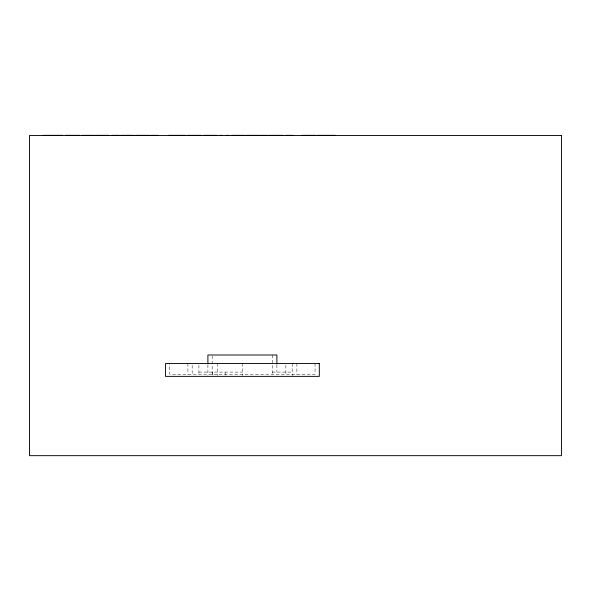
<?xml version="1.0" encoding="UTF-8"?>
<svg xmlns="http://www.w3.org/2000/svg" width="591" height="591" viewBox="0 0 591 591"><rect width="100%" height="100%" fill="white"/><g stroke="black" fill="none" stroke-linecap="round" stroke-linejoin="round"><path stroke-width="0.44" stroke-dasharray="2.96 2.22" d="M198.901 372.094L242.391 372.094M272.259 372.094L292.604 372.094M315.04 363.546L315.04 374.236L169.735 374.236L169.735 363.546M296.881 363.546L296.881 374.236M292.604 363.546L292.604 375.514M285.874 365.26L285.874 375.514M276.876 364.898L276.876 372.094M272.606 354.999L272.606 375.477M242.391 363.546L242.391 375.514M225.141 372.094L225.141 375.514M217.281 363.546L217.281 375.514M212.524 372.094L212.524 375.514M212.176 355.893L212.176 375.477M207.899 364.795L207.899 375.477M198.901 365.26L198.901 375.514M192.171 365.378L192.171 375.455M187.901 363.546L187.901 374.236"/><path stroke-width="0.89" d="M43.121 135.332L62.506 135.332M65.653 135.332L79.6 135.332M81.972 135.332L94.191 135.332M95.291 135.332L108.759 135.332M111.869 135.332L119.042 135.332M121 135.332L133.98 135.332M135.864 135.332L149.604 135.332M151.052 135.332L157.908 135.332M168.878 135.332L185.677 135.332M187.753 135.332L201.213 135.332M204.065 135.332L217.045 135.332M220.007 135.332L222.489 135.332M226.205 135.332L228.724 135.332M231.465 135.332L244.083 135.332M245.878 135.332L259.818 135.332M260.742 135.332L267.597 135.332M269.075 135.332L282.816 135.332M285.83 135.332L293.003 135.332M302.045 135.332L315.675 135.332M317.419 135.332L335.178 135.332M276.876 363.997L276.876 354.999L207.899 354.999L207.899 363.908M561.45 135.442L29.55 135.442L29.55 455.668L561.45 455.668L561.45 135.442M319.317 363.546L165.465 363.546L165.465 376.371L319.317 376.371L319.317 363.546"/></g></svg>
